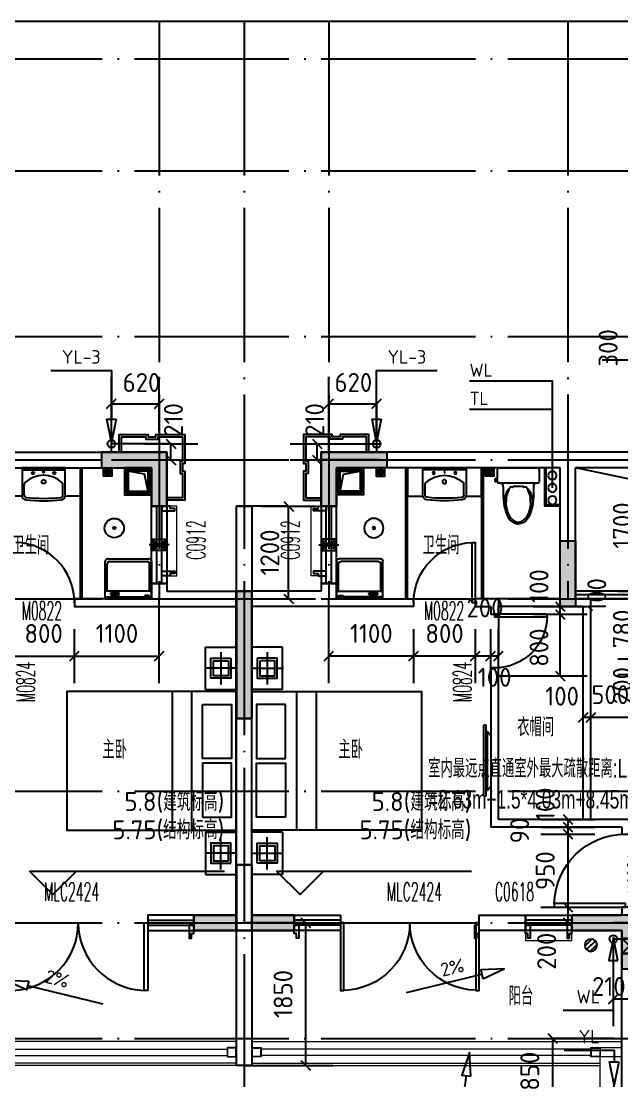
# Model space of a CAD drawing. Header units: millimetres. Extents: x -133666 to 880576, y -269375 to 86941.
# Drawn here: x -41246 to -33455, y -114640 to -100900 of the extents above; entities that cross this region are included whole.
import ezdxf
from ezdxf.enums import TextEntityAlignment as Align

# ---------------------------------------------------------------- set-up
doc = ezdxf.new("R2010")
doc.units = ezdxf.units.MM
doc.header["$LTSCALE"] = 1000
doc.linetypes.add('DASH', pattern=[0.35, 0.25, -0.1])
doc.linetypes.add('DOTE', pattern=[2.42, 2, -0.2, 0.02, -0.2])
doc.layers.get('0').update_dxf_attribs({"linetype": 'CONTINUOUS'})
doc.layers.add('0看线', color=9, linetype='CONTINUOUS', lineweight=0)
doc.layers.add('a-立面铝板造型', color=39, linetype='CONTINUOUS', lineweight=0)
for name, color, linetype in [('0石材', 30, 'CONTINUOUS'), ('0门窗套', 47, 'CONTINUOUS'), ('A-Lvtry', 5, 'CONTINUOUS'), ('AXIS_轴线_A', 1, 'DOTE'), ('COLU_柱墙_A', 2, 'CONTINUOUS'), ('COMP_栏杆_A', 163, 'CONTINUOUS'), ('DIM_标注_A', 3, 'CONTINUOUS'), ('DIM_标高_A', 3, 'CONTINUOUS'), ('DIM_符号_A', 3, 'CONTINUOUS'), ('EQU_厨卫设备_A', 6, 'CONTINUOUS'), ('EQU_活动家具_A', 237, 'CONTINUOUS'), ('HATCH_通用填充_A', 251, 'CONTINUOUS'), ('HOLE_厨卫空调洞口_A', 192, 'CONTINUOUS'), ('LINE_投影线_A', 7, 'CONTINUOUS'), ('LINE_细线_A', 9, 'CONTINUOUS'), ('LVTRY', 6, 'CONTINUOUS'), ('M门窗标号', 1, 'CONTINUOUS'), ('PUB_DIM', 3, 'CONTINUOUS'), ('TEXT_房间名称_A', 6, 'CONTINUOUS'), ('VPIPE-雨水', 4, 'DASH'), ('WALL_填充墙_A', 2, 'CONTINUOUS'), ('WIN_门窗_A', 4, 'CONTINUOUS'), ('洁具，厨具', 6, 'CONTINUOUS')]:
    doc.layers.add(name, color=color, linetype=linetype)
doc.styles.add('_TCH_DIM', font='SIMPLEX.shx', dxfattribs={"width": 0.7, "bigfont": 'GBCBIG.shx'})
doc.styles.add('_中哲汉字字母', font='ZZ中哲字母', dxfattribs={"width": 0.7, "bigfont": 'ZZ中哲汉字'})
doc.styles.add('CADReader_TextStyle', font='tssdeng.shx', dxfattribs={"height": 0.2, "bigfont": 'gbcbig.shx'})

# ---------------------------------------------------------------- blocks, each defined once
blk = doc.blocks.new('mct-tl')
at = {"layer": '0门窗套'}
blk.add_lwpolyline([(60, 0), (60, -167), (30, -167), (30, -107), (0, -107), (0, 0), (60, 0)], dxfattribs=at)
blk = doc.blocks.new('hgjjujsg')
at = {"layer": '0看线'}
for points in [[(5580, -397), (5580, -200), (6480, -200), (6480, -397)], [(10280, -397), (10280, -200), (9380, -200), (9380, -397)], [(397, -1930), (200, -1930), (200, -1030), (397, -1030)], [(15463, -2030), (15660, -2030), (15660, -1030), (15463, -1030)]]:
    blk.add_lwpolyline(points, dxfattribs=at)
at = {"layer": '0石材'}
for points in [[(950, -330), (950, -100), (575, -100), (575, -130), (475, -130), (475, -100), (100, -100), (100, -475), (130, -475), (130, -575), (100, -575), (100, -950), (330, -950)], [(920, -330), (920, -130), (605, -130), (605, -160), (445, -160), (445, -130), (130, -130), (130, -445), (160, -445), (160, -605), (130, -605), (130, -920), (330, -920)], [(14910, -330), (14910, -100), (15285, -100), (15285, -130), (15385, -130), (15385, -100), (15760, -100), (15760, -475), (15730, -475), (15730, -575), (15760, -575), (15760, -950), (15530, -950)], [(14940, -330), (14940, -130), (15255, -130), (15255, -160), (15415, -160), (15415, -130), (15730, -130), (15730, -445), (15700, -445), (15700, -605), (15730, -605), (15730, -920), (15530, -920)]]:
    blk.add_lwpolyline(points, dxfattribs=at)
at = {"layer": '0门窗套', "xscale": -1}
for p, rotation in [((5580, -397), 180), ((9380, -397), 180), ((397, -1930), 270)]:
    blk.add_blockref('mct-tl', p, dxfattribs=dict(at, rotation=rotation))
at = {"layer": '0门窗套'}
for p, rotation in [((6480, -397), 180), ((10280, -397), 180), ((15463, -2030), 90)]:
    blk.add_blockref('mct-tl', p, dxfattribs=dict(at, rotation=rotation))
at = {"layer": '0门窗套', "extrusion": (0, 0, -1), "xscale": -1, "zscale": -1, "rotation": 90}
blk.add_blockref('mct-tl', (-397, -1030), dxfattribs=at)
at = {"layer": '0门窗套', "extrusion": (0, 0, -1), "zscale": -1, "rotation": 270}
blk.add_blockref('mct-tl', (-15463, -1030), dxfattribs=at)
blk = doc.blocks.new('A$C43C32891')
at = {"layer": 'EQU_活动家具_A'}
for p, q in [((410, 2950), (10, 2950)), ((410, 2400), (410, 2950)), ((210, 2885), (210, 2465)), ((0, 2675), (420, 2675)), ((410, 2400), (10, 2400)), ((592, 2375), (592, 575)), ((844, 2375), (844, 575)), ((3019, 1015), (3019, 1935)), ((3019, 1015), (3019, 1935)), ((3049, 1935), (3019, 1935)), ((3049, 1015), (3049, 1935)), ((3049, 1856), (3068, 1856)), ((3068, 1094), (3068, 1856)), ((3068, 1856), (3110, 1804)), ((3110, 1804), (3110, 1146)), ((3068, 1094), (3110, 1146)), ((3049, 1015), (3019, 1015)), ((3049, 1094), (3068, 1094)), ((410, 550), (10, 550)), ((410, 550), (410, 0)), ((210, 65), (210, 485)), ((0, 275), (420, 275)), ((410, 0), (10, 0))]:
    blk.add_line(p, q, dxfattribs=at)
for points in [[(80, 2805), (80, 2545), (340, 2545), (340, 2805)], [(10, 575), (10, 2375), (2210, 2375), (2210, 575)], [(447, 2205), (71, 2205), (71, 1505), (447, 1505)], [(447, 745), (71, 745), (71, 1445), (447, 1445)], [(80, 145), (80, 405), (340, 405), (340, 145)]]:
    blk.add_lwpolyline(points, close=True, dxfattribs=at)
for points in [[(113, 2772), (113, 2577), (308, 2577), (308, 2772), (113, 2772)], [(113, 177), (113, 372), (308, 372), (308, 177), (113, 177)]]:
    blk.add_lwpolyline(points, dxfattribs=at)
blk = doc.blocks.new('座便')
for p, q in [((-270, -200), (-270, -40)), ((-250, -20), (250, -20)), ((270, -40), (270, -200)), ((-304, -171), (-304, -190)), ((-304, -171), (-304, -190)), ((-270, -162), (-293, -161)), ((-270, -162), (-293, -161)), ((-293, -200), (-270, -198)), ((-293, -200), (-270, -198)), ((-276, -199), (-276, -162)), ((-276, -199), (-276, -162)), ((-222, -220), (-250, -220)), ((222, -220), (-222, -220)), ((222, -220), (-222, -220)), ((-77, -273), (-101, -273)), ((-77, -273), (-101, -273)), ((-69, -262), (-69, -265)), ((65, -262), (-69, -262)), ((-69, -262), (-69, -265)), ((65, -262), (-69, -262)), ((65, -265), (65, -262)), ((65, -265), (65, -262)), ((101, -273), (73, -273)), ((101, -273), (73, -273)), ((250, -220), (222, -220))]:
    blk.add_line(p, q)
for centre, radius, start, end in [((-250, -40), 20, 90, 180), ((250, -40), 20, 0, 90), ((250, -40), 20, 0, 90), ((-294, -171), 10, 85.5616, 180), ((-294, -171), 10, 85.5616, 180), ((-294, -190), 10, 180, 274.4384), ((-294, -190), 10, 180, 274.4384), ((-250, -200), 20, 180, 270), ((-238, -260), 43.7, 351.3785, 67.6505), ((-101, -281), 8, 90, 145.2278), ((-101, -281), 8, 90, 145.2278), ((-77, -265), 8, 270, 0), ((-77, -265), 8, 270, 0), ((73, -265), 8, 180, 270), ((73, -265), 8, 180, 270), ((101, -281), 8, 34.7722, 90), ((101, -281), 8, 34.7722, 90), ((238, -260), 43.7, 112.3495, 188.6215), ((250, -200), 20, 270, 0)]:
    blk.add_arc(centre, radius, start, end)
blk.add_ellipse((0, -467), major_axis=(0, 257), ratio=0.624298, start_param=0.73236, end_param=5.550825)
for points, knots in [([(-195, -267), (-197, -324), (-199, -436), (-171, -587), (-119, -699), (-50, -740), (-14, -746), (0, -749)], [0, 0, 0, 0, 171.873008, 333.949451, 459.747669, 524.048243, 567.39816, 567.39816, 567.39816, 567.39816]), ([(195, -267), (197, -324), (199, -436), (171, -587), (119, -699), (50, -740), (14, -746), (0, -749)], [0, 0, 0, 0, 171.873008, 333.949451, 459.747669, 524.048243, 567.39816, 567.39816, 567.39816, 567.39816]), ([(-107, -276), (-116, -286), (-145, -317), (-175, -383), (-188, -466), (-179, -520), (-175, -546)], [0, 0, 0, 0, 40.186691, 126.909564, 211.63779, 290.070492, 290.070492, 290.070492, 290.070492]), ([(-107, -276), (-116, -286), (-145, -317), (-175, -383), (-188, -466), (-179, -520), (-175, -546)], [0, 0, 0, 0, 40.186691, 126.909564, 211.63779, 290.070492, 290.070492, 290.070492, 290.070492]), ([(107, -276), (116, -286), (145, -317), (175, -383), (188, -466), (179, -520), (175, -546)], [0, 0, 0, 0, 40.186691, 126.909564, 211.63779, 290.070492, 290.070492, 290.070492, 290.070492]), ([(107, -276), (116, -286), (145, -317), (175, -383), (188, -466), (179, -520), (175, -546)], [0, 0, 0, 0, 40.186691, 126.909564, 211.63779, 290.070492, 290.070492, 290.070492, 290.070492])]:
    blk.add_open_spline(points, degree=3, knots=knots)
blk = doc.blocks.new('卫生间排气孔')
at = {"ltscale": 0.1}
for points in [[(-100, -75), (0, 0), (-100, 75)], [(100, -75), (0, 0), (100, 75)]]:
    blk.add_hatch(color=256, dxfattribs=at).paths.add_polyline_path(points)
for p, q in [((130, 0), (-130, 0)), ((100, 75), (-100, -75)), ((100, -75), (-100, 75))]:
    blk.add_line(p, q, dxfattribs=at)
blk.add_lwpolyline([(100, -75), (-100, -75), (-100, 75), (100, 75)], close=True, dxfattribs=at)
blk = doc.blocks.new('烟道')
at = {"layer": 'LVTRY', "ltscale": 5}
h = blk.add_hatch(dxfattribs=at)
h.set_pattern_fill('ANSI31', color=256, scale=10)
h.set_pattern_definition([(45, (0, 0), (-11.22532015, 11.22532015), [])])
h.paths.add_polyline_path([(307693, 358140), (307693, 357840), (307993, 357840), (307993, 358140)])
h.paths.add_polyline_path([(307973, 358120), (307973, 357860), (307713, 357860), (307713, 358120)], flags=16)
at = {"layer": 'LINE_投影线_A'}
blk.add_lwpolyline([(307713, 357860), (307759, 358081), (307973, 358120)], dxfattribs=at)
at = {"layer": 'LVTRY', "ltscale": 5}
for points in [[(307668, 358165), (308018, 358165), (308018, 357815), (307668, 357815)], [(307693, 358140), (307993, 358140), (307993, 357840), (307693, 357840)], [(307713, 358120), (307973, 358120), (307973, 357860), (307713, 357860)]]:
    blk.add_lwpolyline(points, close=True, dxfattribs=at)
blk = doc.blocks.new('A$C1AB4679B')
at = {"layer": '洁具，厨具'}
for p, q in [((0, 520), (600, 520)), ((0, 520), (0, 34)), ((0, 496), (513, 496)), ((600, 422), (0, 422)), ((26, 422), (26, 65)), ((91, 460), (91, 453)), ((102, 443), (102, 454)), ((102, 454), (147, 454)), ((147, 443), (102, 443)), ((147, 454), (147, 443)), ((154, 461), (154, 453)), ((513, 475), (513, 496)), ((570, 475), (513, 475)), ((570, 496), (600, 496)), ((570, 496), (570, 475)), ((574, 422), (574, 65)), ((600, 34), (600, 520)), ((54, 37), (546, 37)), ((35, 0), (565, 0))]:
    blk.add_line(p, q, dxfattribs=at)
at = {"layer": '洁具，厨具', "extrusion": (0, 0, -1)}
for centre, major_axis, start_param, end_param in [((80, 456), (13.3, 0), 3.141593, 3.873931), ((80, 456), (13.3, 0), 2.409254, 3.141593), ((101, 437), (-41.6, 0), 0.732338, 1.139097), ((101, 474), (-41.6, 0), -1.139097, -0.732338), ((115, 407), (75.5, 0), 4.28069, 4.523836), ((115, 504), (75.5, 0), 1.759349, 2.002495), ((93, 460), (2.81, 0), 3.141593, 4.155445), ((93, 453), (2.81, 0), 3.141593, 4.155445), ((93, 453), (2.81, 0), 2.127741, 3.141593), ((107, 439), (28.7, 0), 4.155445, 4.45996), ((107, 431), (28.7, 0), 4.155445, 4.45996), ((107, 474), (28.7, 0), 1.823226, 2.127741), ((116, 404), (65.7, 0), 4.45996, 4.605954), ((116, 396), (-65.7, 0), 1.318367, 1.464361), ((116, 509), (-65.7, 0), -1.35331, -1.318367), ((124, 359), (-125, 0), 1.382244, 1.570796), ((124, 552), (-125, 0), 4.712389, 4.900942), ((122, 347), (123, 0), 4.605954, 4.712389), ((122, 340), (123, 0), 4.605954, 4.712389), ((122, 347), (-123, 0), 1.570796, 1.677231), ((122, 340), (-123, 0), 1.570796, 1.677231), ((124, 359), (125, 0), -1.570796, -1.382244), ((124, 552), (125, 0), 1.382244, 1.570796), ((129, 404), (-65.7, 0), 1.677231, 1.823226), ((129, 396), (65.7, 0), -1.464361, -1.318367), ((138, 439), (-28.7, 0), 1.823226, 2.127741), ((138, 431), (-28.7, 0), 1.823226, 2.127741), ((138, 474), (28.7, 0), 1.013852, 1.240658), ((134, 407), (-75.5, 0), 1.759349, 2.002495), ((134, 504), (-75.5, 0), 4.28069, 4.523836), ((152, 460), (-2.81, 0), 2.127741, 3.141593), ((152, 453), (-2.81, 0), 2.127741, 3.141593), ((152, 453), (-2.81, 0), 3.141593, 4.155445), ((152, 460), (-2.81, 0), 3.141593, 3.4548), ((148, 437), (41.6, 0), -1.139097, -0.732338), ((148, 474), (41.6, 0), 0.732338, 1.139097), ((169, 456), (13.3, 0), -0.732338, 0), ((169, 456), (-13.3, 0), 3.141593, 3.873931), ((540, 496), (12.2, 0), 3.141593, 9.424778), ((35, 34), (-34.8, 0), 4.712389, 6.283185), ((54, 65), (-27.8, 0), -1.570796, 0), ((546, 65), (-27.8, 0), 3.141593, 4.712389), ((565, 34), (-34.8, 0), 3.141593, 4.712389)]:
    blk.add_ellipse(centre, major_axis=major_axis, ratio=0.978714, start_param=start_param, end_param=end_param, dxfattribs=at)
blk = doc.blocks.new('fhhrthrtjrtjrt')
at = {"layer": 'EQU_厨卫设备_A'}
h = blk.add_hatch(dxfattribs=at)
h.set_pattern_fill('ANSI31', color=256, scale=10, angle=225, style=0)
h.set_pattern_definition([(270, (193430.301, -5066206.199), (-15.875, -9e-15), [])])
edge = h.paths.add_edge_path()
edge.add_arc((-280726, 324146), 39.3, 180, 540)
h = blk.add_hatch(dxfattribs=at)
h.set_pattern_fill('ANSI31', color=256, scale=10, angle=225, style=0)
h.set_pattern_definition([(270, (211505.133, -5066206.199), (-15.875, -9e-15), [])])
edge = h.paths.add_edge_path()
edge.add_arc((-279310, 324146), 39.3, 0, 360, ccw=False)
at = {"layer": 'COMP_栏杆_A'}
for p, q in [((-283440, 322601), (-281840, 322601)), ((-283440, 322551), (-281840, 322551)), ((-283440, 322501), (-281840, 322501))]:
    blk.add_line(p, q, dxfattribs=at)
at = {"layer": 'EQU_厨卫设备_A'}
for p, q in [((-280640, 324201), (-280640, 322501)), ((-280620, 324201), (-280620, 322501)), ((-279660, 322501), (-279660, 324201)), ((-279640, 322501), (-279640, 324201)), ((-281961, 317998), (-282052, 318088)), ((-282029, 317930), (-282119, 318020)), ((-281984, 317952), (-282097, 318066))]:
    blk.add_line(p, q, dxfattribs=at)
for points in [[(-281640, 323701), (-281440, 323701), (-281440, 324201)], [(-281640, 323719), (-281458, 323719), (-281458, 324201)], [(-280419, 323831), (-280620, 323831), (-280620, 324201), (-279660, 324201), (-279660, 323831), (-279861, 323831)]]:
    blk.add_lwpolyline(points, dxfattribs=at)
for points in [[(-280671, 324201), (-280781, 324201), (-280781, 324091), (-280671, 324091)], [(-279365, 324201), (-279255, 324201), (-279255, 324091), (-279365, 324091)]]:
    blk.add_lwpolyline(points, close=True, dxfattribs=at)
for centre, radius in [((-281540, 324101), 55), ((-280726, 324146), 39.3), ((-279310, 324146), 39.3), ((-281540, 323940), 55), ((-281540, 323779), 55), ((-279224, 323418), 125), ((-279224, 323418), 16), ((-282040, 318009), 80)]:
    blk.add_circle(centre, radius, dxfattribs=at)
blk.add_point((-282040, 318009), dxfattribs=at)
at = {"layer": 'LINE_投影线_A'}
for p, q in [((-282440, 318101), (-282640, 318101)), ((-282440, 317901), (-282640, 317901))]:
    blk.add_line(p, q, dxfattribs=at)
blk.add_lwpolyline([(-282440, 318101), (-282640, 318101), (-282640, 317901), (-282440, 317901)], close=True, dxfattribs=at)
for points in [[(-282440, 317901), (-282640, 318101)], [(-282440, 318101), (-282640, 317901)]]:
    blk.add_lwpolyline(points, dxfattribs=at)
at = {"layer": 'LINE_细线_A'}
blk.add_lwpolyline([(-283440, 322501), (-283205, 323912), (-281840, 324201)], dxfattribs=at)
at = {"layer": 'WALL_填充墙_A', "linetype": 'Continuous'}
for points in [[(-283540, 324401), (-281740, 324401)], [(-281740, 324401), (-278540, 324401)], [(-278540, 324401), (-278540, 323701), (-278740, 323701), (-278740, 324201)], [(-283440, 324201), (-281840, 324201)], [(-281840, 322501), (-281840, 324201)], [(-281640, 324201), (-278740, 324201)], [(-281640, 322501), (-281640, 324201)], [(-278740, 322601), (-278740, 322701), (-278540, 322701), (-278540, 322601)], [(-282040, 319641), (-282040, 322501)], [(-282040, 322501), (-281840, 322501)], [(-281640, 322501), (-280840, 322501)], [(-280840, 322501), (-280540, 322501), (-280540, 322401), (-280740, 322401)], [(-278740, 322501), (-279740, 322501), (-279740, 322401), (-278740, 322401)], [(-278740, 322501), (-278740, 322601)], [(-278540, 322601), (-277440, 322601)], [(-277440, 318201), (-277440, 322601)], [(-281940, 319641), (-281940, 322401)], [(-281940, 322401), (-281740, 322401)], [(-281740, 322401), (-280840, 322401)], [(-280740, 322401), (-280740, 322304), (-280840, 322304), (-280840, 322401)], [(-278740, 322401), (-278640, 322401)], [(-278640, 322401), (-277640, 322401)], [(-277640, 318401), (-277640, 322401)], [(-280840, 319641), (-280840, 321604), (-280740, 321604), (-280740, 319541)], [(-282440, 319541), (-282440, 319451), (-282540, 319451), (-282540, 319641)], [(-282540, 319641), (-282040, 319641)], [(-281940, 319641), (-280840, 319641)], [(-282440, 319541), (-281940, 319541)], [(-281940, 319541), (-280740, 319541)], [(-282540, 318401), (-282540, 318501), (-282440, 318501), (-282440, 318401)], [(-282440, 318201), (-281790, 318201), (-281790, 318401), (-282440, 318401)], [(-280590, 318201), (-280590, 318401), (-281190, 318401), (-281190, 318201), (-280590, 318201)], [(-277640, 318401), (-278190, 318401), (-278190, 318201), (-277440, 318201)], [(-282440, 312501), (-282440, 318201)]]:
    blk.add_lwpolyline(points, dxfattribs=at)
at = {"layer": 'WIN_门窗_A', "linetype": 'Continuous'}
for points in [[(-278540, 323701), (-278540, 322701), (-278740, 322701), (-278740, 323701), (-278540, 323701)], [(-278674, 322701), (-278674, 323701)], [(-278607, 322701), (-278607, 323701)], [(-280500, 322451), (-280500, 323231), (-280540, 323231), (-280540, 322451), (-280500, 322451)], [(-280790, 322304), (-280790, 322269), (-281473, 322269), (-281473, 322304), (-280790, 322304)], [(-281564, 318549), (-281564, 318501), (-282490, 318501), (-282490, 318549), (-281564, 318549)], [(-281190, 318201), (-281190, 318401), (-281790, 318401), (-281790, 318201), (-281190, 318201)], [(-278190, 318201), (-278190, 318401), (-278790, 318401), (-278790, 318201), (-278190, 318201)], [(-281790, 318334), (-281190, 318334)], [(-281790, 318268), (-281190, 318268)], [(-280545, 318301), (-280545, 317424), (-280590, 317424), (-280590, 318301), (-280545, 318301)], [(-278790, 318301), (-278790, 317424), (-278835, 317424), (-278835, 318301), (-278790, 318301)], [(-278790, 318334), (-278190, 318334)], [(-278790, 318268), (-278190, 318268)]]:
    blk.add_lwpolyline(points, dxfattribs=at)
for centre, radius, start, end in [((-280520, 322451), 780, 0, 88.5307), ((-280790, 322287), 683, 181.4693, 270), ((-282490, 318525), 926, 1.4693, 90), ((-280568, 318301), 877, 271.4693, 360), ((-278813, 318301), 878, 180, 268.5307)]:
    blk.add_arc(centre, radius, start, end, dxfattribs=at)
at = {"layer": '洁具，厨具'}
for p, q in [((-280420, 324172), (-279860, 324172)), ((-280391, 323845), (-280391, 323987)), ((-279889, 323845), (-279889, 323986))]:
    blk.add_line(p, q, dxfattribs=at)
blk.add_lwpolyline([(-280371, 323785, 0.056951), (-279910, 323785, 0.381268), (-279860, 323840), (-279860, 324201), (-280420, 324201), (-280420, 323840, 0.381268)], format="xyb", close=True, dxfattribs=at)
for centre, radius in [((-280279, 324132), 15), ((-280140, 324144), 8), ((-280001, 324132), 15), ((-280139, 324019), 24.9)]:
    blk.add_circle(centre, radius, dxfattribs=at)
for centre, radius, start, end in [((-280363, 323987), 28, 133.1543, 180), ((-280140, 323749), 354, 46.7581, 133.1543), ((-279917, 323986), 28, 0, 46.7581), ((-280363, 323845), 28, 180, 263.4984), ((-280140, 325801), 1997, 263.4984, 276.5122), ((-279917, 323845), 28, 276.5122, 0)]:
    blk.add_arc(centre, radius, start, end, dxfattribs=at)
at = {"layer": 'A-Lvtry', "xscale": -1}
blk.add_blockref('座便', (-281098, 324221), dxfattribs=at)
at = {"layer": 'a-立面铝板造型', "xscale": -1, "rotation": 180}
blk.add_blockref('A$C1AB4679B', (-279340, 323021), dxfattribs=at)
at = {"layer": 'EQU_活动家具_A', "xscale": -1}
blk.add_blockref('A$C43C32891', (-277630, 318926), dxfattribs=at)
at = {"layer": 'HOLE_厨卫空调洞口_A'}
blk.add_blockref('卫生间排气孔', (-278640, 323201), dxfattribs=at)
at = {"layer": 'LINE_投影线_A', "extrusion": (0, 0, -1), "zscale": -1}
blk.add_blockref('烟道', (-28928, -33964), dxfattribs=at)
blk = doc.blocks.new('yuirog')
at = {"layer": '0看线'}
for points in [[(-1020, 5890), (-1020, 5800), (-420, 5800), (-420, 5890)], [(3930, -50), (950, -50), (950, -100), (-100, -100), (-100, 950), (-50, 950), (-50, 4290)], [(1080, 297), (1080, 100), (3180, 100), (3180, 297)]]:
    blk.add_lwpolyline(points, dxfattribs=at)
at = {"layer": '0看线', "linetype": 'DASH', "ltscale": 0.5}
for points in [[(850, 230), (850, 0), (475, 0), (475, 30), (375, 30), (375, 0), (0, 0), (0, 375), (30, 375), (30, 475), (0, 475), (0, 850), (230, 850)], [(3505, 230), (3505, 0), (3880, 0), (3880, 30), (3930, 30)]]:
    blk.add_lwpolyline(points, dxfattribs=at)
at = {"layer": '0门窗套'}
for p in [(-4020, 5997), (1080, 297)]:
    blk.add_blockref('mct-tl', p, dxfattribs=at)
at = {"layer": '0门窗套', "extrusion": (0, 0, -1), "zscale": -1}
for p in [(1620, 5997), (420, 5997), (-3180, 297)]:
    blk.add_blockref('mct-tl', p, dxfattribs=at)
at = {"layer": '0门窗套', "extrusion": (0, 0, -1), "xscale": -1, "zscale": -1}
blk.add_blockref('mct-tl', (1020, 5997), dxfattribs=at)
blk = doc.blocks.new('h54j54j45j4m')
at = {"layer": 'TEXT_房间名称_A', "style": '_中哲汉字字母', "width": 0.7}
for s, p in [('水井', (-286659, 324364)), ('卫生间', (-292425, 323077, 0)), ('卫生间', (-280546, 323077, 0)), ('衣帽间', (-287637, 322020)), ('衣帽间', (-285290, 322020)), ('衣帽间', (-291197, 320718)), ('衣帽间', (-281651, 320674)), ('主卧', (-293516, 320426)), ('主卧', (-279378, 320426)), ('室内最远点直通室外最大疏散距离:L=L7+1.5*L8+L9', (-292352, 320183)), ('室内最远点直通室外最大疏散距离:L=L7+1.5*L8+L9', (-285689, 320183)), ('=2.63m+1.5*4.03m+8.45m=17.13m＜22m', (-292352, 319781)), ('=2.63m+1.5*4.03m+8.45m=17.13m＜22m', (-285689, 319781)), ('阳台', (-281396, 317412)), ('阳台', (-291308, 317230)), ('卫生间', (-287652, 316677)), ('卫生间', (-285282, 316677)), ('L9', (-288601, 315291)), ('L9', (-283976, 315291)), ('卧室', (-288366, 314114)), ('卧室', (-284353, 314114))]:
    blk.add_text(s, height=240, dxfattribs=at).set_placement(p)
blk = doc.blocks.new('554y54y')
at = {"layer": 'M门窗标号', "style": '_TCH_DIM', "width": 0.494118}
for s, p in [('FM丙0619', (-286903, 325026)), ('FM丙0619', (-285940, 325026)), ('C0915', (-288270, 324653)), ('C0915', (-284502, 324653)), ('M0822', (-292409, 322227)), ('M0822', (-280426, 322227)), ('M0924', (-288416, 321189)), ('M0924', (-284343, 321189)), ('MLC2424', (-292889, 318584)), ('C0618', (-291487, 318584)), ('C0618', (-281409, 318584)), ('MLC2424', (-280136, 318584)), ('M0924', (-289348, 318449)), ('M0924', (-283500, 318449)), ('C2118', (-288482, 311879)), ('C2118', (-284814, 311879))]:
    blk.add_text(s, height=238, dxfattribs=at).set_placement(p)
for s, p in [('C0912', (-294019, 323010)), ('C0912', (-278046, 323010)), ('M0824', (-291788, 321161)), ('M0824', (-280254, 321161)), ('M0924a', (-289525, 318676)), ('M0924a', (-282517, 318676)), ('M0824', (-288615, 316577))]:
    blk.add_text(s, height=238, rotation=90, dxfattribs=at).set_placement(p)
blk = doc.blocks.new('A$C5BD04A55')
at = {"layer": '0看线'}
for points in [[(2900, 5990), (2900, 5900), (3600, 5900), (3600, 5990)], [(7950, 50), (4970, 50), (4970, 0), (3920, 0), (3920, 1050), (3970, 1050), (3970, 5990)], [(5100, 397), (5100, 200), (7200, 200), (7200, 397)]]:
    blk.add_lwpolyline(points, dxfattribs=at)
at = {"layer": '0看线', "linetype": 'DASH', "ltscale": 0.5}
for points in [[(4870, 290), (4870, 100), (4495, 100), (4495, 130), (4395, 130), (4395, 100), (4020, 100), (4020, 475), (4050, 475), (4050, 575), (4020, 575), (4020, 950), (4210, 950)], [(7525, 330), (7525, 100), (7900, 100), (7900, 130), (7950, 130)]]:
    blk.add_lwpolyline(points, dxfattribs=at)
at = {"layer": '0门窗套'}
for p in [(0, 6097), (5100, 397)]:
    blk.add_blockref('mct-tl', p, dxfattribs=at)
at = {"layer": '0门窗套', "extrusion": (0, 0, -1), "zscale": -1}
for p in [(-2400, 6097), (-3600, 6097), (-7200, 397)]:
    blk.add_blockref('mct-tl', p, dxfattribs=at)
at = {"layer": '0门窗套', "extrusion": (0, 0, -1), "xscale": -1, "zscale": -1}
blk.add_blockref('mct-tl', (-2900, 6097), dxfattribs=at)
blk = doc.blocks.new('A$C2E3860E6')
at = {"layer": 'HATCH_通用填充_A'}
h = blk.add_hatch(color=256, dxfattribs=at)
h.dxf.hatch_style = 1
h.paths.add_polyline_path([(39600, 200), (40000, 200), (40000, 0), (39400, 0), (39400, 850), (39600, 850)])
h.paths.add_polyline_path([(46600, 200), (46200, 200), (46200, 0), (46800, 0), (46800, 850), (46600, 850)])
h.paths.add_polyline_path([(22400, 200), (22800, 200), (22800, 0), (22200, 0), (22200, 850), (22400, 850)])
h.paths.add_polyline_path([(29400, 200), (29000, 200), (29000, 0), (29600, 0), (29600, 850), (29400, 850)])
h.paths.add_polyline_path([(41950, 15750), (41450, 15750), (41450, 15350), (41950, 15350)])
h.paths.add_polyline_path([(44750, 15750), (44250, 15750), (44250, 15350), (44750, 15350)])
h.paths.add_polyline_path([(38600, 9900), (38600, 10750), (38800, 10750), (38800, 9900)])
h.paths.add_polyline_path([(47600, 9900), (47600, 10750), (47400, 10750), (47400, 9900)])
h.paths.add_polyline_path([(41950, 17300), (41450, 17300), (41450, 16900), (41950, 16900)])
h.paths.add_polyline_path([(44750, 17300), (44250, 17300), (44250, 16900), (44750, 16900)])
h.paths.add_polyline_path([(40800, 13600), (40300, 13600), (40300, 13200), (40800, 13200)])
h.paths.add_polyline_path([(45900, 13600), (45400, 13600), (45400, 13200), (45900, 13200)])
h.paths.add_polyline_path([(35700, 11700), (35700, 11200), (35500, 11200), (35500, 11900), (36350, 11900), (36350, 11700)])
h.paths.add_polyline_path([(34600, 9900), (34600, 8450), (34400, 8450), (34400, 10100), (34600, 10100)])
h.paths.add_polyline_path([(35150, 5900), (34600, 5900), (34600, 6550), (34400, 6550), (34400, 5700), (35150, 5700)])
h.paths.add_polyline_path([(43200, 5900), (43000, 5900), (43000, 5050), (43200, 5050)])
h.paths.add_polyline_path([(43850, 11700), (43850, 11300), (44050, 11300), (44050, 11900), (42150, 11900), (42150, 9900), (44050, 9900), (44050, 10500), (43850, 10500), (43850, 10100), (42350, 10100), (42350, 11700)])
h.paths.add_polyline_path([(50500, 11700), (50500, 11200), (50700, 11200), (50700, 11900), (49850, 11900), (49850, 11700)])
h.paths.add_polyline_path([(51600, 9900), (51600, 8450), (51800, 8450), (51800, 10100), (51600, 10100)])
h.paths.add_polyline_path([(51050, 5900), (51600, 5900), (51600, 6550), (51800, 6550), (51800, 5700), (51050, 5700)])
h.paths.add_polyline_path([(24750, 15750), (24250, 15750), (24250, 15350), (24750, 15350)])
h.paths.add_polyline_path([(27550, 15750), (27050, 15750), (27050, 15350), (27550, 15350)])
h.paths.add_polyline_path([(21400, 9900), (21400, 10750), (21600, 10750), (21600, 9900)])
h.paths.add_polyline_path([(30400, 9900), (30400, 10750), (30200, 10750), (30200, 9900)])
h.paths.add_polyline_path([(24750, 17300), (24250, 17300), (24250, 16900), (24750, 16900)])
h.paths.add_polyline_path([(27550, 17300), (27050, 17300), (27050, 16900), (27550, 16900)])
h.paths.add_polyline_path([(23600, 13600), (23100, 13600), (23100, 13200), (23600, 13200)])
h.paths.add_polyline_path([(28700, 13600), (28200, 13600), (28200, 13200), (28700, 13200)])
h.paths.add_polyline_path([(18500, 11700), (18500, 11200), (18300, 11200), (18300, 11900), (19150, 11900), (19150, 11700)])
h.paths.add_polyline_path([(17400, 9900), (17400, 8450), (17200, 8450), (17200, 10100), (17400, 10100)], flags=17)
h.paths.add_polyline_path([(17950, 5900), (17400, 5900), (17400, 6550), (17200, 6550), (17200, 5700), (17950, 5700)])
h.paths.add_polyline_path([(26000, 5900), (25800, 5900), (25800, 5050), (26000, 5050)])
h.paths.add_polyline_path([(25150, 11700), (25150, 11300), (24950, 11300), (24950, 11900), (26850, 11900), (26850, 9900), (24950, 9900), (24950, 10500), (25150, 10500), (25150, 10100), (26650, 10100), (26650, 11700)])
h.paths.add_polyline_path([(33300, 11700), (33300, 11200), (33500, 11200), (33500, 11900), (32650, 11900), (32650, 11700)])
h.paths.add_polyline_path([(34400, 9900), (34400, 8450), (34600, 8450), (34600, 10100), (34400, 10100)])
h.paths.add_polyline_path([(33850, 5900), (34400, 5900), (34400, 6550), (34600, 6550), (34600, 5700), (33850, 5700)])
h.paths.add_polyline_path([(9850, 15750), (10350, 15750), (10350, 15350), (9850, 15350)])
h.paths.add_polyline_path([(7050, 15750), (7550, 15750), (7550, 15350), (7050, 15350)])
h.paths.add_polyline_path([(13200, 9900), (13200, 10750), (13000, 10750), (13000, 9900)])
h.paths.add_polyline_path([(4200, 9900), (4200, 10750), (4400, 10750), (4400, 9900)])
h.paths.add_polyline_path([(9850, 17300), (10350, 17300), (10350, 16900), (9850, 16900)])
h.paths.add_polyline_path([(7050, 17300), (7550, 17300), (7550, 16900), (7050, 16900)])
h.paths.add_polyline_path([(11000, 13600), (11500, 13600), (11500, 13200), (11000, 13200)])
h.paths.add_polyline_path([(5900, 13600), (6400, 13600), (6400, 13200), (5900, 13200)])
h.paths.add_polyline_path([(16100, 11700), (16100, 11200), (16300, 11200), (16300, 11900), (15450, 11900), (15450, 11700)])
h.paths.add_polyline_path([(5200, 200), (5600, 200), (5600, 0), (5000, 0), (5000, 850), (5200, 850)])
h.paths.add_polyline_path([(17200, 9900), (17200, 8450), (17400, 8450), (17400, 10100), (17200, 10100)])
h.paths.add_polyline_path([(16650, 5900), (17200, 5900), (17200, 6550), (17400, 6550), (17400, 5700), (16650, 5700)])
h.paths.add_polyline_path([(12200, 200), (11800, 200), (11800, 0), (12400, 0), (12400, 850), (12200, 850)])
h.paths.add_polyline_path([(8600, 5900), (8800, 5900), (8800, 5050), (8600, 5050)])
h.paths.add_polyline_path([(9450, 11700), (9450, 11300), (9650, 11300), (9650, 11900), (7750, 11900), (7750, 9900), (9650, 9900), (9650, 10500), (9450, 10500), (9450, 10100), (7950, 10100), (7950, 11700)])
h.paths.add_polyline_path([(1300, 11700), (1300, 11200), (1100, 11200), (1100, 11900), (1950, 11900), (1950, 11700)])
h.paths.add_polyline_path([(200, 9900), (200, 8450), (0, 8450), (0, 10100), (200, 10100)])
h.paths.add_polyline_path([(750, 5900), (200, 5900), (200, 6550), (0, 6550), (0, 5700), (750, 5700)])
edge = h.paths.add_edge_path()
edge.add_line((38750, 5900), (38750, 5700))
edge.add_line((38750, 5700), (39400, 5700))
edge.add_line((39400, 5700), (39400, 5200))
edge.add_line((39400, 5200), (39600, 5200))
edge.add_line((39600, 5200), (39600, 5900))
edge.add_line((39600, 5900), (38750, 5900))
edge.add_line((47450, 5900), (47450, 5700))
edge.add_line((47450, 5700), (46800, 5700))
edge.add_line((46800, 5700), (46800, 5200))
edge.add_line((46800, 5200), (46600, 5200))
edge.add_line((46600, 5200), (46600, 5900))
edge.add_line((46600, 5900), (47450, 5900))
edge.add_line((21550, 5900), (21550, 5700))
edge.add_line((21550, 5700), (22200, 5700))
edge.add_line((22200, 5700), (22200, 5200))
edge.add_line((22200, 5200), (22400, 5200))
edge.add_line((22400, 5200), (22400, 5900))
edge.add_line((22400, 5900), (21550, 5900))
edge.add_line((30250, 5900), (30250, 5700))
edge.add_line((30250, 5700), (29600, 5700))
edge.add_line((29600, 5700), (29600, 5200))
edge.add_line((29600, 5200), (29400, 5200))
edge.add_line((29400, 5200), (29400, 5900))
edge.add_line((29400, 5900), (30250, 5900))
edge.add_line((13050, 5900), (13050, 5700))
edge.add_line((13050, 5700), (12400, 5700))
edge.add_line((12400, 5700), (12400, 5200))
edge.add_line((12400, 5200), (12200, 5200))
edge.add_line((12200, 5200), (12200, 5900))
edge.add_line((12200, 5900), (13050, 5900))
edge.add_line((4350, 5900), (4350, 5700))
edge.add_line((4350, 5700), (5000, 5700))
edge.add_line((5000, 5700), (5000, 5200))
edge.add_line((5000, 5200), (5200, 5200))
edge.add_line((5200, 5200), (5200, 5900))
edge.add_line((5200, 5900), (4350, 5900))
h = blk.add_hatch(color=256, dxfattribs=at)
h.dxf.hatch_style = 1
h.paths.add_polyline_path([(22200, 5200), (22400, 5200), (22400, 5900), (21550, 5900), (21550, 5700), (22200, 5700)])
h.paths.add_polyline_path([(29400, 5900), (29400, 5200), (29600, 5200), (29600, 5700), (30250, 5700), (30250, 5900)])
h.paths.add_polyline_path([(34600, 9900), (34600, 10100), (34400, 10100), (34400, 8450), (34600, 8450)])
h.paths.add_polyline_path([(33850, 5700), (34400, 5700), (34400, 5900), (33850, 5900)])
h.paths.add_polyline_path([(39600, 5900), (38750, 5900), (38750, 5700), (39400, 5700), (39400, 5200), (39600, 5200)])
h.paths.add_polyline_path([(46800, 5700), (47450, 5700), (47450, 5900), (46600, 5900), (46600, 5200), (46800, 5200)])
at = {"layer": 'COLU_柱墙_A'}
for points in [[(33300, 11700), (33300, 11200), (33500, 11200), (33500, 11900), (32650, 11900), (32650, 11700), (33300, 11700)], [(35700, 11700), (35700, 11200), (35500, 11200), (35500, 11900), (36350, 11900), (36350, 11700), (35700, 11700)], [(38600, 9900), (38600, 10750), (38800, 10750), (38800, 9900), (38600, 9900)], [(34400, 9900), (34400, 8450), (34600, 8450), (34600, 10100), (34400, 10100), (34400, 9900), (34400, 9900)], [(34600, 9900), (34600, 8450), (34400, 8450), (34400, 10100), (34600, 10100), (34600, 9900), (34600, 9900)], [(33850, 5900), (34400, 5900), (34400, 6550), (34600, 6550), (34600, 5700), (33850, 5700), (33850, 5900)], [(35150, 5900), (34600, 5900), (34600, 6550), (34400, 6550), (34400, 5700), (35150, 5700), (35150, 5900)], [(38750, 5900), (38750, 5700), (39400, 5700), (39400, 5200), (39600, 5200), (39600, 5900), (38750, 5900)]]:
    blk.add_lwpolyline(points, dxfattribs=at)
blk = doc.blocks.new('J54J6K6K')
at = {"layer": 'DIM_标注_A', "linetype": 'Continuous'}
for points in [[(-290093, 325901), (-289393, 325901)], [(-290093, 325601), (-289393, 325601)], [(-291440, 322501), (-291440, 321758), (-293640, 321758), (-293640, 322501)], [(-280840, 322501), (-280840, 321758), (-278640, 321758), (-278640, 322501)], [(-291440, 321501), (-290640, 321501), (-290640, 322401), (-291440, 322401)], [(-290990, 322401), (-290290, 322401)], [(-290702, 322463), (-290578, 322339)], [(-290702, 322363), (-290578, 322239)], [(-290990, 322301), (-290290, 322301)], [(-293640, 321408), (-293640, 322108)], [(-292540, 321408), (-292540, 322108)], [(-291740, 321408), (-291740, 322108)], [(-291540, 321408), (-291540, 322108)], [(-291440, 321408), (-291440, 322108)], [(-279740, 321408), (-279740, 322108)], [(-278640, 321408), (-278640, 322108)], [(-293702, 321697), (-293578, 321820)], [(-292602, 321697), (-292478, 321820)], [(-291802, 321697), (-291678, 321820)], [(-291602, 321697), (-291478, 321820)], [(-291502, 321697), (-291378, 321820)], [(-279802, 321697), (-279678, 321820)], [(-278702, 321697), (-278578, 321820)], [(-286140, 321764), (-286140, 320964), (-290340, 320964), (-290340, 321764)], [(-290702, 321563), (-290578, 321439)], [(-290990, 321501), (-290290, 321501)], [(-290340, 320614), (-290340, 321314)], [(-290240, 320614), (-290240, 321314)], [(-290402, 320902), (-290278, 321026)], [(-290302, 320902), (-290178, 321026)], [(-290890, 319641), (-290190, 319641)], [(-290602, 319703), (-290478, 319579)], [(-290602, 319603), (-290478, 319479)], [(-289740, 319641), (-290540, 319641), (-290540, 318301), (-289740, 318301)], [(-290890, 319541), (-290190, 319541)], [(-290602, 319513), (-290478, 319390)], [(-290890, 319451), (-290190, 319451)], [(-290890, 318501), (-290190, 318501)], [(-290602, 318563), (-290478, 318440)], [(-290602, 318363), (-290478, 318239)], [(-290890, 318301), (-290190, 318301)], [(-289940, 318091), (-289140, 318091), (-289140, 318301), (-289940, 318301)], [(-289740, 318111), (-289740, 317311), (-289950, 317311), (-289950, 318111)], [(-289950, 316961), (-289950, 317661)], [(-290012, 317249), (-289888, 317373)], [(-290802, 316863), (-290678, 316739)], [(-291090, 316801), (-290390, 316801)], [(-289940, 316801), (-290740, 316801), (-290740, 315952), (-289940, 315952)], [(-289740, 316270), (-289740, 315470), (-289940, 315470), (-289940, 316270)]]:
    blk.add_lwpolyline(points, dxfattribs=at)
at = {"layer": 'DIM_标高_A', "linetype": 'Continuous'}
for points in [[(-291790, 318966), (-294314, 318966), (-294014, 318666), (-293714, 318966)], [(-277796, 318966), (-280320, 318966), (-280020, 318666), (-279720, 318966)]]:
    blk.add_lwpolyline(points, dxfattribs=at)
at = {"layer": 'DIM_符号_A', "linetype": 'Continuous'}
for points in [[(-291815, 325329), (-290744, 325329), (-290744, 323940)], [(-291815, 324962), (-290744, 324962)], [(-289890, 317811), (-289950, 318111), (-290010, 317811), (-289890, 317811)], [(-290600, 317167), (-289950, 317167), (-289950, 317811)], [(-291642, 317575), (-291365, 317704), (-291670, 317691), (-291642, 317575)], [(-292634, 317396), (-291656, 317633)], [(-280334, 317545), (-280362, 317429), (-280639, 317558), (-280334, 317545)], [(-280348, 317487), (-279370, 317250)], [(-291797, 316310), (-291816, 316616), (-291916, 316326), (-291797, 316310)], [(-290590, 316648), (-289940, 316648), (-289940, 316499)], [(-289880, 316499), (-289940, 316199), (-290000, 316499), (-289880, 316499)], [(-294001, 315790), (-291929, 315790), (-291857, 316318)]]:
    blk.add_lwpolyline(points, dxfattribs=at)
at = {"layer": 'PUB_DIM', "linetype": 'Continuous'}
for points in [[(-289890, 324301), (-289190, 324301)], [(-289890, 322601), (-289190, 322601)], [(-289890, 322501), (-289190, 322501)], [(-289890, 321721), (-289190, 321721)], [(-289890, 321521), (-289190, 321521)]]:
    blk.add_lwpolyline(points, dxfattribs=at)
at = {"layer": 'VPIPE-雨水', "linetype": 'Continuous'}
blk.add_circle((-289950, 318091), 50, dxfattribs=at)
at = {"layer": 'DIM_标注_A', "color": 7, "style": 'CADReader_TextStyle'}
for s, rotation, p in [('300', 90, (-290018, 325755)), ('100', 90, (-290915, 322666)), ('200', 360, (-291615, 322383)), ('1100', 360, (-293090, 322052)), ('800', 360, (-292140, 322052)), ('800', 90, (-290915, 321868)), ('800', 360, (-280140, 322052)), ('1100', 360, (-279190, 322052)), ('100', 360, (-291490, 321483)), ('100', 90, (-290834, 319836)), ('90', 90, (-291165, 319496)), ('950', 90, (-290834, 318976)), ('200', 90, (-290815, 317931)), ('210', 360, (-290008, 317475)), ('850', 90, (-291034, 316376))]:
    blk.add_text(s, height=245, rotation=rotation, dxfattribs=at).set_placement(p, align=Align.MIDDLE)
for s, p in [('500', (-289990, 321258)), ('100', (-290615, 321239))]:
    blk.add_text(s, height=245, dxfattribs=at).set_placement(p, align=Align.MIDDLE)
at = {"layer": 'DIM_标高_A', "color": 7, "style": 'CADReader_TextStyle'}
for s, p in [('5.8(建筑标高)', (-291790, 319995)), ('5.8(建筑标高)', (-277796, 319995)), ('5.75(结构标高)', (-291790, 319628)), ('5.75(结构标高)', (-277796, 319628))]:
    blk.add_text(s, height=245, dxfattribs=at).set_placement(p, align=Align.TOP_RIGHT)
at = {"layer": 'DIM_符号_A', "style": 'CADReader_TextStyle'}
for s, p in [('WL', (-291815, 325329)), ('TL', (-291815, 324962))]:
    blk.add_text(s, height=171.5, dxfattribs=at).set_placement(p, align=Align.BOTTOM_LEFT)
at = {"layer": 'DIM_符号_A', "color": 7, "style": 'CADReader_TextStyle'}
for rotation, p in [(13.6238, (-292040, 317720)), (-13.6238, (-279964, 317574))]:
    blk.add_text('2%%%', height=175, rotation=rotation, dxfattribs=at).set_placement(p, align=Align.MIDDLE)
for s, p in [('WL', (-290275, 317342)), ('YL', (-290265, 316823))]:
    blk.add_text(s, height=175, dxfattribs=at).set_placement(p, align=Align.MIDDLE)
at = {"layer": 'PUB_DIM', "color": 7, "style": 'CADReader_TextStyle'}
for s, p in [('1700', (-289834, 323451)), ('100', (-290165, 322551)), ('780', (-289834, 322111)), ('200', (-289834, 321376))]:
    blk.add_text(s, height=245, rotation=450, dxfattribs=at).set_placement(p, align=Align.MIDDLE)
blk = doc.blocks.new('h34h34h34h34')
at = {"layer": 'DIM_标注_A', "linetype": 'Continuous'}
for points in [[(531406, 418299), (531406, 418999)], [(532026, 418299), (532026, 418999)], [(534226, 418299), (534226, 418999)], [(534846, 418299), (534846, 418999)], [(531344, 418587), (531468, 418711)], [(531964, 418587), (532088, 418711)], [(534164, 418587), (534288, 418711)], [(534784, 418587), (534908, 418711)], [(531406, 418039), (531406, 418649), (532026, 418649), (532026, 418039)], [(534226, 418039), (534226, 418649), (534846, 418649), (534846, 418039)], [(531406, 417919), (532178, 417919), (532178, 418129), (531406, 418129)], [(531828, 418129), (532528, 418129)], [(532116, 418191), (532240, 418067)], [(533725, 418129), (534425, 418129)], [(534013, 418191), (534137, 418067)], [(534882, 417919), (534075, 417919), (534075, 418129), (534882, 418129)], [(532116, 417981), (532240, 417857)], [(534013, 417981), (534137, 417857)], [(531828, 417919), (532528, 417919)], [(533725, 417919), (534425, 417919)]]:
    blk.add_lwpolyline(points, dxfattribs=at)
at = {"layer": 'DIM_符号_A', "linetype": 'Continuous'}
for points in [[(530622, 419080), (531406, 419080), (531406, 418449)], [(534846, 418449), (534846, 419080), (535630, 419080)], [(531466, 418449), (531406, 418149), (531346, 418449), (531466, 418449)], [(534906, 418449), (534846, 418149), (534786, 418449), (534906, 418449)]]:
    blk.add_lwpolyline(points, dxfattribs=at)
at = {"layer": 'VPIPE-雨水', "linetype": 'Continuous'}
for centre in [(531406, 418129), (534846, 418129)]:
    blk.add_circle(centre, 50, dxfattribs=at)
at = {"layer": 'DIM_标注_A', "color": 7, "style": 'CADReader_TextStyle'}
for s, rotation, p in [('620', 360, (531796, 418924)), ('620', 360, (534544, 418924)), ('210', 450, (532210, 418438)), ('210', 450, (534043, 418438))]:
    blk.add_text(s, height=245, rotation=rotation, dxfattribs=at).set_placement(p, align=Align.MIDDLE)
at = {"layer": 'DIM_符号_A', "color": 7, "style": 'CADReader_TextStyle'}
for p in [(531014, 419256), (535238, 419256)]:
    blk.add_text('YL-3', height=175, dxfattribs=at).set_placement(p, align=Align.MIDDLE)

msp = doc.modelspace()

# ---------------------------------------------------------------- hatches: boundary and pattern name
at = {"layer": 'EQU_厨卫设备_A'}
h = msp.add_hatch(dxfattribs=at)
h.set_pattern_fill('ANSI31', color=256, scale=10, angle=225, style=0)
h.set_pattern_definition([(270, (450690.369, -5497096.845), (-15.875, -9e-15), [])])
edge = h.paths.add_edge_path()
edge.add_arc((-40124.7, -106744.6), 39.3, 0, 360, ccw=False)

# ---------------------------------------------------------------- linework, layer by layer
msp.add_lwpolyline([(-20255, -119189.6), (-73655, -119189.6), (-73655, -100899.6), (-20255, -100899.6)], close=True)
at = {"layer": '0看线'}
for points in [[(-38455, -114129.6), (-43255, -114129.6)], [(-38255, -114129.6), (-33455, -114129.6)], [(-42855, -114229.6), (-38575, -114229.6)], [(-42855, -114309.6), (-38575, -114309.6)], [(-33855, -114229.6), (-38135, -114229.6)], [(-33855, -114309.6), (-38135, -114309.6)], [(-38455, -114409.6), (-42975, -114409.6)], [(-38455, -114439.6), (-42975, -114439.6)], [(-38255, -114409.6), (-33735, -114409.6)], [(-38255, -114439.6), (-33735, -114439.6)]]:
    msp.add_lwpolyline(points, dxfattribs=at)
for points in [[(-38455, -114209.6), (-38575, -114209.6), (-38575, -114329.6), (-38455, -114329.6)], [(-38460, -114214.6), (-38570, -114214.6), (-38570, -114324.6), (-38460, -114324.6)], [(-38255, -114209.6), (-38135, -114209.6), (-38135, -114329.6), (-38255, -114329.6)], [(-38250, -114214.6), (-38140, -114214.6), (-38140, -114324.6), (-38250, -114324.6)], [(-33855, -114209.6), (-33735, -114209.6), (-33735, -114329.6), (-33855, -114329.6)], [(-33850, -114214.6), (-33740, -114214.6), (-33740, -114324.6), (-33850, -114324.6)], [(-33735, -114209.6), (-33455, -114209.6), (-33455, -114329.6), (-33735, -114329.6)]]:
    msp.add_lwpolyline(points, close=True, dxfattribs=at)
at = {"layer": 'AXIS_轴线_A', "linetype": 'DOTE'}
for p, q in [((-39455, -100899.6), (-39455, -108389.6)), ((-38355, -100899.6), (-38355, -119189.6)), ((-38355, -100899.6), (-38355, -119189.6)), ((-37255, -100899.6), (-37255, -108389.6)), ((-34155, -100899.6), (-34155, -108389.6)), ((-73655, -101389.6), (-20255, -101389.6)), ((-73655, -102839.6), (-20255, -102839.6)), ((-73655, -104989.6), (-20255, -104989.6)), ((-73655, -106589.6), (-20255, -106589.6)), ((-73655, -108389.6), (-20255, -108389.6)), ((-73655, -110885), (-20255, -110885)), ((-73655, -112589.6), (-20255, -112589.6)), ((-73655, -114089.6), (-20255, -114089.6))]:
    msp.add_line(p, q, dxfattribs=at)
at = {"layer": 'DIM_标注_A', "linetype": 'Continuous'}
for points in [[(-37839.1, -107127.8), (-37715.4, -107251.5)], [(-38455, -108389.6), (-37777.3, -108389.6), (-37777.3, -107189.6), (-38455, -107189.6)], [(-38127.3, -107189.6), (-37427.3, -107189.6)], [(-38127.3, -108389.6), (-37427.3, -108389.6)], [(-37839.1, -108327.8), (-37715.4, -108451.5)], [(-37616.9, -112527.8), (-37493.2, -112651.5)], [(-38355, -114439.6), (-37555, -114439.6), (-37555, -112589.6), (-38355, -112589.6)], [(-37905, -112589.6), (-37205, -112589.6)], [(-37905, -114439.6), (-37205, -114439.6)], [(-37616.9, -114377.8), (-37493.2, -114501.5)]]:
    msp.add_lwpolyline(points, dxfattribs=at)
at = {"layer": 'EQU_厨卫设备_A'}
for p, q in [((-40475, -108389.6), (-40475, -106689.6)), ((-40455, -108389.6), (-40455, -106689.6))]:
    msp.add_line(p, q, dxfattribs=at)
msp.add_lwpolyline([(-41234.3, -107059.6), (-41435, -107059.6), (-41435, -106689.6), (-40475, -106689.6), (-40475, -107059.6), (-40675.8, -107059.6)], dxfattribs=at)
msp.add_lwpolyline([(-40179.7, -106689.6), (-40069.7, -106689.6), (-40069.7, -106799.6), (-40179.7, -106799.6)], close=True, dxfattribs=at)
for centre, radius in [((-40124.7, -106744.6), 39.3), ((-40038.7, -107472.6), 125), ((-40038.7, -107472.6), 16)]:
    msp.add_circle(centre, radius, dxfattribs=at)
at = {"layer": 'WALL_填充墙_A', "linetype": 'Continuous'}
for points in [[(-42555, -106489.6), (-39355, -106489.6)], [(-39355, -106489.6), (-39355, -107189.6), (-39555, -107189.6), (-39555, -106689.6)], [(-42455, -106689.6), (-39555, -106689.6)], [(-38255, -107189.6), (-38255, -108289.6), (-38455, -108289.6), (-38455, -107189.6), (-38255, -107189.6)], [(-39555, -108289.6), (-39555, -108189.6), (-39355, -108189.6), (-39355, -108289.6)], [(-39555, -108389.6), (-40555, -108389.6), (-40555, -108489.6), (-39555, -108489.6)], [(-39555, -108389.6), (-39555, -108289.6)], [(-39355, -108289.6), (-38255, -108289.6)], [(-38255, -112689.6), (-38255, -108289.6)], [(-39555, -108489.6), (-39455, -108489.6)], [(-39455, -108489.6), (-38455, -108489.6)], [(-38455, -112489.6), (-38455, -108489.6)], [(-38455, -112489.6), (-39005, -112489.6), (-39005, -112689.6), (-38255, -112689.6)], [(-38255, -112689.6), (-38255, -114439.6), (-38455, -114439.6), (-38455, -112689.6), (-38255, -112689.6)]]:
    msp.add_lwpolyline(points, dxfattribs=at)
at = {"layer": 'WIN_门窗_A', "linetype": 'Continuous'}
for points in [[(-39355, -107189.6), (-39355, -108189.6), (-39555, -108189.6), (-39555, -107189.6), (-39355, -107189.6)], [(-39488.4, -108189.6), (-39488.4, -107189.6)], [(-39421.7, -108189.6), (-39421.7, -107189.6)], [(-39005, -112689.6), (-39005, -112489.6), (-39605, -112489.6), (-39605, -112689.6), (-39005, -112689.6)], [(-39605, -112589.6), (-39605, -113467.1), (-39650, -113467.1), (-39650, -112589.6), (-39605, -112589.6)], [(-39605, -112556.3), (-39005, -112556.3)], [(-39605, -112623), (-39005, -112623)]]:
    msp.add_lwpolyline(points, dxfattribs=at)
for centre, radius, start, end in [((-41335, -108439.6), 780, 0, 88.53072), ((-41382.5, -112589.6), 877.5, 271.46928, 0), ((-39627.5, -112589.6), 877.5, 180, 268.53072)]:
    msp.add_arc(centre, radius, start, end, dxfattribs=at)
at = {"layer": '洁具，厨具'}
for p, q in [((-41235, -106718.7), (-40675, -106718.7)), ((-41206, -107046.1), (-41206, -106903.9)), ((-40703.8, -107046.1), (-40703.8, -106904.3))]:
    msp.add_line(p, q, dxfattribs=at)
msp.add_lwpolyline([(-41185.4, -107105.9, 0.0569506), (-40724.7, -107105.9, 0.3812679), (-40675, -107050.3), (-40675, -106689.6), (-41235, -106689.6), (-41235, -107050.3, 0.3812679)], format="xyb", close=True, dxfattribs=at)
for centre, radius in [((-41094, -106758.7), 15), ((-40955, -106746.3), 8), ((-40816.1, -106758.7), 15), ((-40954.1, -106871.2), 24.9)]:
    msp.add_circle(centre, radius, dxfattribs=at)
for centre, radius, start, end in [((-41178, -106903.9), 28, 133.15434, 180), ((-40955, -107141.7), 353.9, 46.75809, 133.15434), ((-40731.8, -106904.3), 28, 0, 46.75809), ((-41178, -107046.1), 28, 180, 263.49841), ((-40955, -105090), 1996.7, 263.49841, 276.51223), ((-40731.8, -107046.1), 28, 276.51223, 0)]:
    msp.add_arc(centre, radius, start, end, dxfattribs=at)

# ---------------------------------------------------------------- block references
at = {"xscale": -1}
msp.add_blockref('hgjjujsg', (-39025, -106159.6), dxfattribs=at)
for name, p in [('hgjjujsg', (-37685, -106159.6)), ('yuirog', (-33685, -118619.6))]:
    msp.add_blockref(name, p)
at = {"layer": 'a-立面铝板造型', "xscale": -1, "rotation": 180}
msp.add_blockref('A$C1AB4679B', (-40155, -107869.6), dxfattribs=at)
at = {"layer": 'DIM_标注_A'}
for p in [(239185.2, -430890.6), (256385.2, -430890.6)]:
    msp.add_blockref('J54J6K6K', p, dxfattribs=at)
at = {"layer": 'EQU_活动家具_A', "xscale": -1}
msp.add_blockref('A$C43C32891', (-38445, -111964.6), dxfattribs=at)
at = {"layer": 'HATCH_通用填充_A'}
for name, p in [('A$C2E3860E6', (-72855, -118389.6)), ('h34h34h34h34', (-571481.3, -524508.6))]:
    msp.add_blockref(name, p, dxfattribs=at)
at = {"layer": 'HOLE_厨卫空调洞口_A'}
msp.add_blockref('卫生间排气孔', (-39455, -107689.6), dxfattribs=at)
at = {"layer": 'LINE_投影线_A', "extrusion": (0, 0, -1), "zscale": -1}
msp.add_blockref('烟道', (-268113, -464854.6), dxfattribs=at)
at = {"layer": 'LINE_投影线_A', "xscale": -1}
msp.add_blockref('A$C5BD04A55', (-39005, -118719.6), dxfattribs=at)
at = {"layer": 'M门窗标号'}
for p in [(239185.2, -430890.6), (256385.2, -430890.6)]:
    msp.add_blockref('554y54y', p, dxfattribs=at)
at = {"layer": 'TEXT_房间名称_A'}
for p in [(239185.2, -430890.6), (256385.2, -430890.6)]:
    msp.add_blockref('h54j54j45j4m', p, dxfattribs=at)
at = {"layer": 'WALL_填充墙_A', "xscale": -1}
msp.add_blockref('fhhrthrtjrtjrt', (-315895.3, -430890.6), dxfattribs=at)

# ---------------------------------------------------------------- texts
at = {"layer": 'DIM_标注_A', "color": 7, "style": 'CADReader_TextStyle'}
for s, p in [('1200', (-38020.8, -107789.6)), ('1850', (-37849, -113514.6))]:
    msp.add_text(s, height=245, rotation=90, dxfattribs=at).set_placement(p, align=Align.MIDDLE)

doc.saveas('drawing.dxf')
